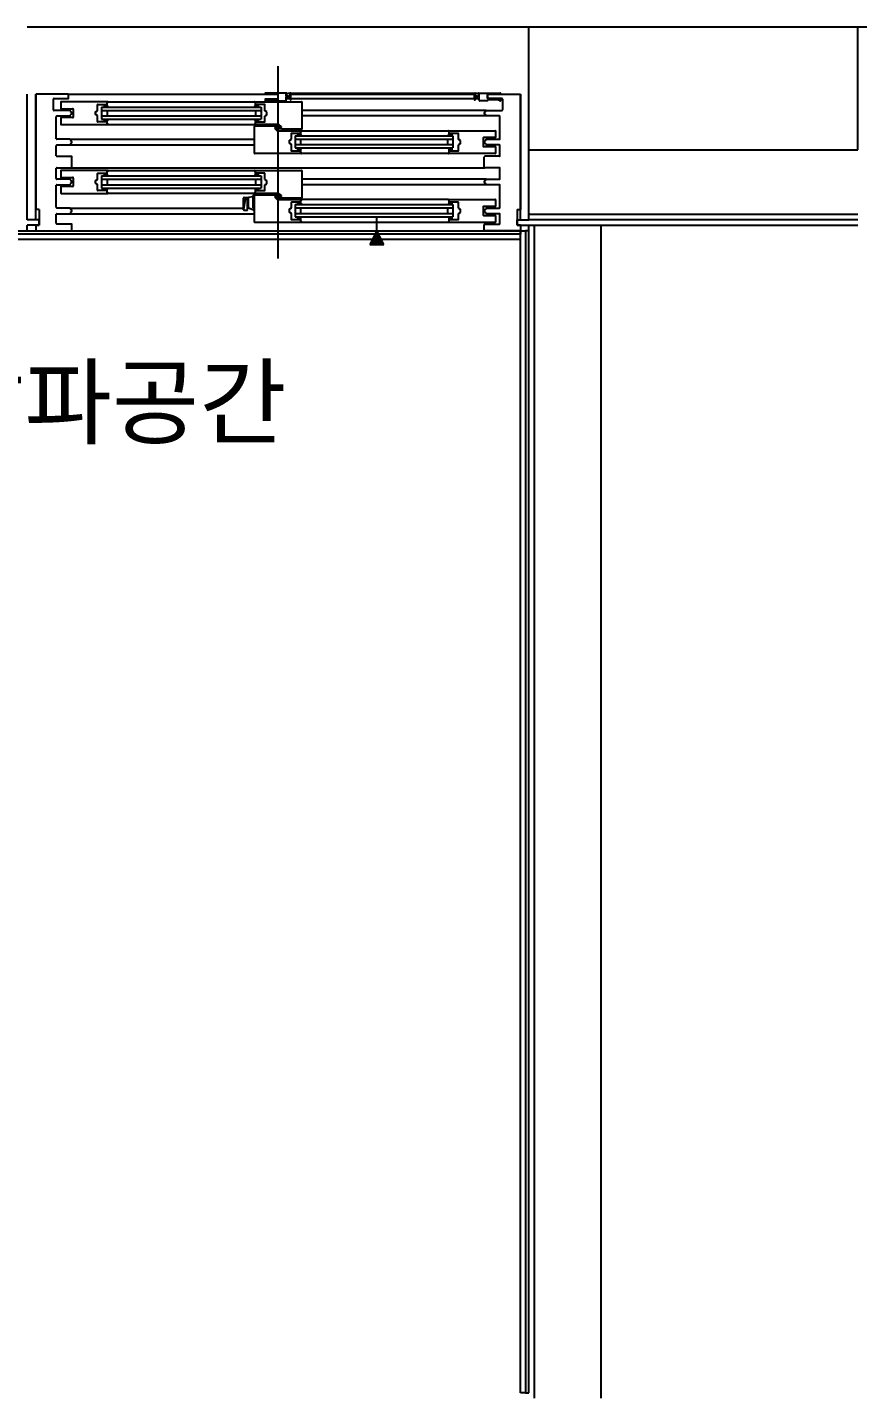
# Model space of a CAD drawing. Header units: millimetres. Extents: x -33000 to 294000, y 0 to 42408.
# Drawn here: x 138288 to 139778, y 21065 to 23515 of the extents above; entities that cross this region are included whole.
import ezdxf
from ezdxf.enums import TextEntityAlignment as Align

# ---------------------------------------------------------------- set-up
doc = ezdxf.new("R2010")
doc.units = ezdxf.units.MM
doc.header["$LTSCALE"] = 50
doc.layers.add('arch', color=8, linetype='Continuous')
doc.layers.add('실명', color=9, linetype='Continuous')
doc.styles.add('FORTELINE', font='malgun.ttf')

msp = doc.modelspace()

# ---------------------------------------------------------------- hatches: boundary and pattern name
at = {"layer": 'arch'}
h = msp.add_hatch(color=256, dxfattribs=at)
h.dxf.hatch_style = 1
h.paths.add_polyline_path([(138902.9, 23124.6), (138927.9, 23124.6), (138915.4, 23149.6)])

# ---------------------------------------------------------------- linework, layer by layer
for p, q in [((139188.3, 23514.6), (138288.3, 23514.6)), ((139778.3, 23514.6), (139188.3, 23514.6)), ((139188.3, 23294.6), (139188.3, 23514.6)), ((141278.3, 23514.6), (139778.3, 23514.6)), ((139778.3, 23294.6), (139778.3, 23514.6)), ((138738.3, 23099.6), (138738.3, 23444.6)), ((138288.3, 23169.1), (138288.3, 23394.6)), ((138303.3, 23169.1), (138303.3, 23394.6)), ((138303.3, 23394.6), (138303.3, 23187.6)), ((138361.3, 23394.6), (138303.3, 23394.6)), ((138335.3, 23366.6), (138335.3, 23385.6)), ((138336.3, 23386.6), (138361.3, 23386.6)), ((138348.3, 23380.6), (138348.3, 23369.1)), ((138432.8, 23381.1), (138348.8, 23381.1)), ((138361.3, 23394.6), (138737.9, 23394.6)), ((138362.3, 23387.6), (138362.3, 23393.6)), ((138414.3, 23365.4), (138414.3, 23375.6)), ((138414.8, 23376.1), (138429.8, 23376.1)), ((138429.3, 23374.6), (138426.3, 23374.6)), ((138426.3, 23374.6), (138426.3, 23373.1)), ((138426.3, 23373.1), (138430.8, 23373.1)), ((138429.8, 23376.1), (138429.8, 23375.1)), ((138431.3, 23373.6), (138431.3, 23380.1)), ((138431.3, 23380.1), (138432.8, 23380.1)), ((138431.3, 23374.2), (138433.9, 23371.6)), ((138432.8, 23381.1), (138696.3, 23381.1)), ((138697.8, 23374.2), (138695.2, 23371.6)), ((138696.3, 23381.1), (138780.3, 23381.1)), ((138697.8, 23380.1), (138696.3, 23380.1)), ((138697.8, 23373.6), (138697.8, 23380.1)), ((138702.8, 23373.1), (138698.3, 23373.1)), ((138714.3, 23376.1), (138699.3, 23376.1)), ((138699.3, 23376.1), (138699.3, 23375.1)), ((138699.8, 23374.6), (138702.8, 23374.6)), ((138702.8, 23374.6), (138702.8, 23373.1)), ((138714.8, 23364.9), (138714.8, 23375.6)), ((138714.9, 23385.1), (138714.9, 23383.1)), ((138753.9, 23396.6), (138715.4, 23396.6)), ((138715.4, 23395.6), (138737.4, 23395.6)), ((138737.4, 23385.6), (138715.4, 23385.6)), ((138715.4, 23382.6), (138717.4, 23382.6)), ((138715.9, 23384.6), (138737.4, 23384.6)), ((138715.9, 23383.4), (138715.9, 23384.6)), ((138717.4, 23383.4), (138715.9, 23383.4)), ((138717.4, 23382.6), (138717.4, 23383.4)), ((138737.9, 23395.1), (138737.9, 23386.1)), ((138737.9, 23384.1), (138737.9, 23383.1)), ((138738.4, 23382.6), (138751.9, 23382.6)), ((138752.9, 23391.1), (138752.9, 23395.6)), ((138752.9, 23395.6), (138753.9, 23395.6)), ((138752.9, 23383.6), (138752.9, 23389.1)), ((138752.9, 23386.6), (138760.4, 23386.6)), ((138759.9, 23390.6), (138753.4, 23390.6)), ((138753.4, 23389.6), (138759.9, 23389.6)), ((138756.8, 23396.6), (139095.3, 23396.6)), ((138760.4, 23396.6), (138759.9, 23396.6)), ((138759.9, 23395.6), (138760.4, 23395.6)), ((138760.4, 23395.6), (138760.4, 23391.1)), ((138760.4, 23389.1), (138760.4, 23385.1)), ((138761.4, 23385.1), (138761.4, 23395.6)), ((138761.4, 23394.6), (139090.8, 23394.6)), ((138761.4, 23386.6), (139090.8, 23386.6)), ((138780.8, 23380.6), (138780.8, 23332.1)), ((139090.8, 23385.1), (139090.8, 23395.6)), ((139091.8, 23396.6), (139092.3, 23396.6)), ((139092.3, 23395.6), (139091.8, 23395.6)), ((139091.8, 23395.6), (139091.8, 23391.1)), ((139091.8, 23389.1), (139091.8, 23385.1)), ((139091.8, 23386.6), (139099.3, 23386.6)), ((139092.3, 23390.6), (139098.8, 23390.6)), ((139098.8, 23389.6), (139092.3, 23389.6)), ((139098.3, 23396.6), (139136.8, 23396.6)), ((139099.3, 23395.6), (139098.3, 23395.6)), ((139099.3, 23391.1), (139099.3, 23395.6)), ((139099.3, 23383.6), (139099.3, 23389.1)), ((139113.8, 23382.6), (139100.3, 23382.6)), ((139114.3, 23395.1), (139114.3, 23386.1)), ((139114.3, 23387.6), (139114.3, 23393.6)), ((139114.3, 23384.1), (139114.3, 23383.1)), ((139136.8, 23395.6), (139114.8, 23395.6)), ((139114.8, 23385.6), (139136.8, 23385.6)), ((139136.3, 23384.6), (139114.8, 23384.6)), ((139115.3, 23394.6), (139173.3, 23394.6)), ((139140.3, 23386.6), (139115.3, 23386.6)), ((139134.8, 23382.6), (139134.8, 23383.4)), ((139134.8, 23383.4), (139136.3, 23383.4)), ((139136.8, 23382.6), (139134.8, 23382.6)), ((139136.3, 23383.4), (139136.3, 23384.6)), ((139137.3, 23385.1), (139137.3, 23383.1)), ((139141.3, 23366.6), (139141.3, 23385.6)), ((139173.3, 23169.1), (139173.3, 23394.6)), ((139173.3, 23394.6), (139173.3, 23187.6)), ((139188.3, 23169.1), (139188.3, 23394.6)), ((138364.8, 23365.6), (138336.3, 23365.6)), ((138340.3, 23314.6), (138340.3, 23354.6)), ((138341.3, 23355.6), (138364.8, 23355.6)), ((138348.3, 23352.1), (138348.3, 23340.6)), ((138348.8, 23368.6), (138369.6, 23368.6)), ((138369.6, 23352.6), (138348.8, 23352.6)), ((138365.3, 23364.5), (138365.3, 23365.1)), ((138365.3, 23356.1), (138365.3, 23356.7)), ((138370.6, 23367.6), (138370.6, 23353.6)), ((138410.8, 23358.4), (138410.8, 23362.8)), ((138411.1, 23363.2), (138414, 23365)), ((138414, 23356.2), (138411.1, 23358)), ((138414.3, 23345.6), (138414.3, 23355.8)), ((138421.3, 23371.6), (138707.8, 23371.6)), ((138421.3, 23371.6), (138421.3, 23349.6)), ((138421.3, 23365.6), (138707.8, 23365.6)), ((138421.3, 23355.6), (138707.8, 23355.6)), ((138421.3, 23349.6), (138707.8, 23349.6)), ((138431.3, 23365.6), (138431.3, 23355.6)), ((138431.3, 23347), (138433.9, 23349.6)), ((138697.8, 23347), (138695.2, 23349.6)), ((138697.8, 23365.6), (138697.8, 23355.6)), ((138707.8, 23371.6), (138707.8, 23349.6)), ((138714.8, 23345.6), (138714.8, 23355.3)), ((138718, 23362.7), (138715.1, 23364.5)), ((138715.1, 23355.7), (138718, 23357.5)), ((138718.3, 23357.9), (138718.3, 23362.3)), ((139111.8, 23365.6), (138780.8, 23365.6)), ((139111.8, 23355.6), (138780.8, 23355.6)), ((139111.3, 23364.5), (139111.3, 23365.1)), ((139111.3, 23356.1), (139111.3, 23356.7)), ((139111.8, 23365.6), (139140.3, 23365.6)), ((139135.3, 23355.6), (139111.8, 23355.6)), ((139136.3, 23314.6), (139136.3, 23354.6)), ((138348.8, 23340.1), (138432.8, 23340.1)), ((138429.8, 23345.1), (138414.8, 23345.1)), ((138430.8, 23348.1), (138426.3, 23348.1)), ((138426.3, 23348.1), (138426.3, 23346.6)), ((138426.3, 23346.6), (138429.3, 23346.6)), ((138429.8, 23346.1), (138429.8, 23345.1)), ((138431.3, 23341.1), (138431.3, 23347.6)), ((138432.8, 23341.1), (138431.3, 23341.1)), ((138432.8, 23340.1), (138696.3, 23340.1)), ((138695.8, 23288.6), (138695.8, 23337.1)), ((138696.3, 23341.1), (138697.8, 23341.1)), ((138739.8, 23340.1), (138696.3, 23340.1)), ((138696.3, 23337.6), (138732.3, 23337.6)), ((138697.8, 23345.6), (138697.8, 23347.6)), ((138698.3, 23345.1), (138697.8, 23345.6)), ((138697.8, 23344.6), (138698.3, 23345.1)), ((138697.8, 23341.1), (138697.8, 23344.6)), ((138698.3, 23348.1), (138702.8, 23348.1)), ((138699.3, 23346.1), (138699.3, 23345.1)), ((138699.3, 23345.1), (138714.3, 23345.1)), ((138702.8, 23346.6), (138699.8, 23346.6)), ((138702.8, 23348.1), (138702.8, 23346.6)), ((138732.3, 23337.6), (138740.9, 23336.7)), ((138740.9, 23335.6), (138732.3, 23334.6)), ((138732.3, 23334.6), (138732.3, 23333.1)), ((138732.3, 23333.1), (138736.7, 23329.1)), ((138735.3, 23333.1), (138735.3, 23333.2)), ((138735.7, 23333.7), (138744.3, 23334.6)), ((138744.3, 23331.6), (138735.7, 23332.6)), ((138736.7, 23329.1), (138780.3, 23329.1)), ((138744.3, 23336.1), (138739.8, 23340.1)), ((138741.3, 23336.2), (138741.3, 23336.1)), ((138744.3, 23334.6), (138744.3, 23336.1)), ((138780.3, 23331.6), (138744.3, 23331.6)), ((138777.3, 23324.1), (138762.3, 23324.1)), ((138777.3, 23323.1), (138777.3, 23324.1)), ((138780.3, 23328.1), (138778.8, 23328.1)), ((138778.8, 23328.1), (138778.8, 23321.6)), ((138780.3, 23329.1), (139043.8, 23329.1)), ((139043.8, 23329.1), (139127.8, 23329.1)), ((139045.3, 23328.1), (139043.8, 23328.1)), ((139045.3, 23321.6), (139045.3, 23328.1)), ((139061.8, 23324.1), (139046.8, 23324.1)), ((139046.8, 23324.1), (139046.8, 23323.1)), ((139128.3, 23328.6), (139128.3, 23317.1)), ((138340.3, 23284.1), (138340.3, 23302.6)), ((138364.8, 23313.6), (138341.3, 23313.6)), ((138341.3, 23303.6), (138364.8, 23303.6)), ((138364.8, 23313.6), (138695.8, 23313.6)), ((138364.8, 23303.6), (138695.8, 23303.6)), ((138365.3, 23312.5), (138365.3, 23313.1)), ((138365.3, 23304.1), (138365.3, 23304.7)), ((138758.3, 23311.3), (138758.3, 23306.9)), ((138761.5, 23313.5), (138758.6, 23311.7)), ((138758.6, 23306.5), (138761.5, 23304.7)), ((138761.8, 23323.6), (138761.8, 23313.9)), ((138761.8, 23304.3), (138761.8, 23293.6)), ((138768.8, 23320.1), (138768.8, 23298.1)), ((138768.8, 23320.1), (139052, 23320.1)), ((138768.8, 23314.1), (139052, 23314.1)), ((138768.8, 23304.1), (139052, 23304.1)), ((138773.8, 23321.1), (138773.8, 23322.6)), ((138773.8, 23322.6), (138776.8, 23322.6)), ((138778.3, 23321.1), (138773.8, 23321.1)), ((138778.8, 23322.7), (138781.4, 23320.1)), ((138778.8, 23314.1), (138778.8, 23304.1)), ((139042, 23314.1), (139042, 23304.1)), ((139045.3, 23322.7), (139042.7, 23320.1)), ((139050.3, 23321.1), (139045.8, 23321.1)), ((139047.3, 23322.6), (139050.3, 23322.6)), ((139050.3, 23322.6), (139050.3, 23321.1)), ((139052, 23320.1), (139052, 23298.1)), ((139062.3, 23313.4), (139062.3, 23323.6)), ((139062.3, 23293.6), (139062.3, 23303.8)), ((139065.5, 23311.2), (139062.6, 23313)), ((139062.6, 23304.2), (139065.5, 23306)), ((139065.8, 23306.4), (139065.8, 23310.8)), ((139106, 23315.6), (139106, 23301.6)), ((139127.8, 23316.6), (139107, 23316.6)), ((139107, 23300.6), (139127.8, 23300.6)), ((139111.3, 23312.5), (139111.3, 23313.1)), ((139111.3, 23304.1), (139111.3, 23304.7)), ((139111.8, 23313.6), (139135.3, 23313.6)), ((139135.3, 23303.6), (139111.8, 23303.6)), ((139128.3, 23300.1), (139128.3, 23288.6)), ((139136.3, 23284.1), (139136.3, 23302.6)), ((138341.3, 23283.1), (138367.3, 23283.1)), ((138368.3, 23263.6), (138368.3, 23282.1)), ((138780.3, 23288.1), (138696.3, 23288.1)), ((138762.3, 23293.1), (138777.3, 23293.1)), ((138768.8, 23298.1), (139052, 23298.1)), ((138773.8, 23294.6), (138773.8, 23296.1)), ((138773.8, 23296.1), (138778.3, 23296.1)), ((138776.8, 23294.6), (138773.8, 23294.6)), ((138777.3, 23293.1), (138777.3, 23294.1)), ((138778.8, 23295.5), (138781.4, 23298.1)), ((138778.8, 23295.6), (138778.8, 23289.1)), ((138778.8, 23289.1), (138780.3, 23289.1)), ((139043.8, 23288.1), (138780.3, 23288.1)), ((139045.3, 23295.5), (139042.7, 23298.1)), ((139043.8, 23289.1), (139045.3, 23289.1)), ((139127.8, 23288.1), (139043.8, 23288.1)), ((139045.3, 23289.1), (139045.3, 23295.6)), ((139045.8, 23296.1), (139050.3, 23296.1)), ((139046.8, 23294.1), (139046.8, 23293.1)), ((139046.8, 23293.1), (139061.8, 23293.1)), ((139050.3, 23294.6), (139047.3, 23294.6)), ((139050.3, 23296.1), (139050.3, 23294.6)), ((139108.3, 23263.6), (139108.3, 23282.1)), ((139135.3, 23283.1), (139109.3, 23283.1)), ((139188.3, 23294.6), (139778.3, 23294.6)), ((138340.3, 23243.1), (138340.3, 23261.6)), ((138341.3, 23262.6), (138367.3, 23262.6)), ((138348.3, 23257.1), (138348.3, 23245.6)), ((138432.8, 23257.6), (138348.8, 23257.6)), ((138367.3, 23262.6), (139109.3, 23262.6)), ((138414.3, 23241.9), (138414.3, 23252.1)), ((138414.8, 23252.6), (138429.8, 23252.6)), ((138429.3, 23251.1), (138426.3, 23251.1)), ((138426.3, 23251.1), (138426.3, 23249.6)), ((138429.8, 23252.6), (138429.8, 23251.6)), ((138431.3, 23250.1), (138431.3, 23256.6)), ((138431.3, 23256.6), (138432.8, 23256.6)), ((138431.3, 23250.7), (138433.9, 23248.1)), ((138432.8, 23257.6), (138696.3, 23257.6)), ((138697.8, 23250.7), (138695.2, 23248.1)), ((138696.3, 23257.6), (138780.3, 23257.6)), ((138697.8, 23256.6), (138696.3, 23256.6)), ((138697.8, 23250.1), (138697.8, 23256.6)), ((138714.3, 23252.6), (138699.3, 23252.6)), ((138699.3, 23252.6), (138699.3, 23251.6)), ((138699.8, 23251.1), (138702.8, 23251.1)), ((138702.8, 23251.1), (138702.8, 23249.6)), ((138714.8, 23241.4), (138714.8, 23252.1)), ((138780.8, 23257.1), (138780.8, 23208.6)), ((139135.3, 23262.6), (139109.3, 23262.6)), ((139136.3, 23243.1), (139136.3, 23261.6)), ((138340.3, 23191.1), (138340.3, 23231.1)), ((138364.8, 23242.1), (138341.3, 23242.1)), ((138341.3, 23232.1), (138364.8, 23232.1)), ((138348.3, 23228.6), (138348.3, 23217.1)), ((138348.8, 23245.1), (138369.6, 23245.1)), ((138369.6, 23229.1), (138348.8, 23229.1)), ((138365.3, 23241), (138365.3, 23241.6)), ((138365.3, 23232.6), (138365.3, 23233.2)), ((138370.6, 23244.1), (138370.6, 23230.1)), ((138410.8, 23234.9), (138410.8, 23239.3)), ((138411.1, 23239.7), (138414, 23241.5)), ((138414, 23232.7), (138411.1, 23234.5)), ((138414.3, 23222.1), (138414.3, 23232.3)), ((138421.3, 23248.1), (138421.3, 23226.1)), ((138421.3, 23248.1), (138707.8, 23248.1)), ((138421.3, 23242.1), (138707.8, 23242.1)), ((138421.3, 23232.1), (138707.8, 23232.1)), ((138421.3, 23226.1), (138707.8, 23226.1)), ((138426.3, 23249.6), (138430.8, 23249.6)), ((138431.3, 23242.1), (138431.3, 23232.1)), ((138431.3, 23223.5), (138433.9, 23226.1)), ((138697.8, 23223.5), (138695.2, 23226.1)), ((138697.8, 23242.1), (138697.8, 23232.1)), ((138702.8, 23249.6), (138698.3, 23249.6)), ((138707.8, 23248.1), (138707.8, 23226.1)), ((138714.8, 23222.1), (138714.8, 23231.8)), ((138718, 23239.2), (138715.1, 23241)), ((138715.1, 23232.2), (138718, 23234)), ((138718.3, 23234.4), (138718.3, 23238.8)), ((139111.8, 23242.1), (138780.8, 23242.1)), ((139111.8, 23232.1), (138780.8, 23232.1)), ((139111.3, 23241), (139111.3, 23241.6)), ((139111.3, 23232.6), (139111.3, 23233.2)), ((139111.8, 23242.1), (139135.3, 23242.1)), ((139135.3, 23232.1), (139111.8, 23232.1)), ((139136.3, 23191.1), (139136.3, 23231.1)), ((138348.8, 23216.6), (138432.8, 23216.6)), ((138429.8, 23221.6), (138414.8, 23221.6)), ((138430.8, 23224.6), (138426.3, 23224.6)), ((138426.3, 23224.6), (138426.3, 23223.1)), ((138426.3, 23223.1), (138429.3, 23223.1)), ((138429.8, 23222.6), (138429.8, 23221.6)), ((138431.3, 23217.6), (138431.3, 23224.1)), ((138432.8, 23217.6), (138431.3, 23217.6)), ((138696.3, 23216.6), (138432.8, 23216.6)), ((138676.4, 23187.2), (138676.4, 23208.3)), ((138679.4, 23205.8), (138676.5, 23187.4)), ((138677.3, 23209.3), (138684.9, 23209.6)), ((138683.6, 23207.3), (138681.3, 23207.3)), ((138683.6, 23207.3), (138683.6, 23209.6)), ((138683.6, 23187.2), (138683.6, 23207.3)), ((138684.9, 23209.6), (138693.2, 23211)), ((138684.9, 23190.1), (138684.9, 23209.6)), ((138695.8, 23213.1), (138693.2, 23213.1)), ((138693.2, 23213.1), (138693.2, 23190.4)), ((138695.8, 23165.1), (138695.8, 23213.6)), ((138696.3, 23217.6), (138697.8, 23217.6)), ((138739.8, 23216.6), (138696.3, 23216.6)), ((138696.3, 23214.1), (138732.3, 23214.1)), ((138697.8, 23217.6), (138697.8, 23224.1)), ((138698.3, 23224.6), (138702.8, 23224.6)), ((138699.3, 23222.6), (138699.3, 23221.6)), ((138699.3, 23221.6), (138714.3, 23221.6)), ((138702.8, 23223.1), (138699.8, 23223.1)), ((138702.8, 23224.6), (138702.8, 23223.1)), ((138732.3, 23214.1), (138740.9, 23213.2)), ((138740.9, 23212.1), (138732.3, 23211.1)), ((138732.3, 23211.1), (138732.3, 23209.6)), ((138732.3, 23209.6), (138736.7, 23205.6)), ((138735.3, 23209.6), (138735.3, 23209.7)), ((138735.7, 23210.2), (138744.3, 23211.1)), ((138744.3, 23208.1), (138735.7, 23209.1)), ((138736.7, 23205.6), (138780.3, 23205.6)), ((138744.3, 23212.6), (138739.8, 23216.6)), ((138741.3, 23212.7), (138741.3, 23212.6)), ((138744.3, 23211.1), (138744.3, 23212.6)), ((138780.3, 23208.1), (138744.3, 23208.1)), ((138780.3, 23204.6), (138778.8, 23204.6)), ((138778.8, 23204.6), (138778.8, 23198.1)), ((139043.8, 23205.6), (138780.3, 23205.6)), ((139043.8, 23205.6), (139127.8, 23205.6)), ((139045.3, 23204.6), (139043.8, 23204.6)), ((139045.3, 23198.1), (139045.3, 23204.6)), ((139128.3, 23205.1), (139128.3, 23193.6)), ((138309.3, 23187.6), (138303.3, 23187.6)), ((138309.3, 23187.6), (138309.3, 23159.6)), ((138340.3, 23162.6), (138340.3, 23179.1)), ((138364.8, 23190.1), (138341.3, 23190.1)), ((138341.3, 23180.1), (138364.8, 23180.1)), ((138364.8, 23190.1), (138676.4, 23190.1)), ((138364.8, 23180.1), (138695.8, 23180.1)), ((138365.3, 23189), (138365.3, 23189.6)), ((138365.3, 23180.6), (138365.3, 23181.2)), ((138677.4, 23186.2), (138682.6, 23186.2)), ((138684.9, 23190.1), (138683.6, 23190.1)), ((138695.8, 23186.1), (138684.9, 23190.1)), ((138693.2, 23190.4), (138695.8, 23190.4)), ((138758.3, 23187.8), (138758.3, 23183.4)), ((138761.5, 23190), (138758.6, 23188.2)), ((138758.6, 23183), (138761.5, 23181.2)), ((138761.8, 23200.1), (138761.8, 23190.4)), ((138761.8, 23180.8), (138761.8, 23170.1)), ((138777.3, 23200.6), (138762.3, 23200.6)), ((138768.8, 23196.6), (138768.8, 23174.6)), ((138768.8, 23196.6), (139052, 23196.6)), ((138768.8, 23190.6), (139052, 23190.6)), ((138768.8, 23180.6), (139052, 23180.6)), ((138773.8, 23197.6), (138773.8, 23199.1)), ((138773.8, 23199.1), (138776.8, 23199.1)), ((138778.3, 23197.6), (138773.8, 23197.6)), ((138777.3, 23199.6), (138777.3, 23200.6)), ((138778.8, 23199.2), (138781.4, 23196.6)), ((138778.8, 23190.6), (138778.8, 23180.6)), ((139042, 23190.6), (139042, 23180.6)), ((139045.3, 23199.2), (139042.7, 23196.6)), ((139050.3, 23197.6), (139045.8, 23197.6)), ((139061.8, 23200.6), (139046.8, 23200.6)), ((139046.8, 23200.6), (139046.8, 23199.6)), ((139047.3, 23199.1), (139050.3, 23199.1)), ((139050.3, 23199.1), (139050.3, 23197.6)), ((139052, 23196.6), (139052, 23174.6)), ((139062.3, 23189.9), (139062.3, 23200.1)), ((139062.3, 23170.1), (139062.3, 23180.3)), ((139065.5, 23187.7), (139062.6, 23189.5)), ((139062.6, 23180.7), (139065.5, 23182.5)), ((139065.8, 23182.9), (139065.8, 23187.3)), ((139106, 23192.1), (139106, 23178.1)), ((139127.8, 23193.1), (139107, 23193.1)), ((139107, 23177.1), (139127.8, 23177.1)), ((139111.3, 23189), (139111.3, 23189.6)), ((139111.3, 23180.6), (139111.3, 23181.2)), ((139111.8, 23190.1), (139135.3, 23190.1)), ((139135.3, 23180.1), (139111.8, 23180.1)), ((139136.3, 23162.6), (139136.3, 23179.1)), ((139167.3, 23187.6), (139173.3, 23187.6)), ((139167.3, 23187.6), (139167.3, 23159.6)), ((139188.3, 23179.6), (139778.3, 23179.6)), ((138309.3, 23169.1), (138288.3, 23169.1)), ((138288.3, 23149.6), (138288.3, 23159.6)), ((138309.3, 23159.6), (138288.3, 23159.6)), ((138303.3, 23159.6), (138309.3, 23159.6)), ((138303.3, 23159.6), (138303.3, 23149.6)), ((138309.3, 23159.6), (138309.3, 23169.1)), ((138367.3, 23161.6), (138341.3, 23161.6)), ((138368.3, 23150.6), (138368.3, 23160.6)), ((138780.3, 23164.6), (138696.3, 23164.6)), ((138762.3, 23169.6), (138777.3, 23169.6)), ((138768.8, 23174.6), (139052, 23174.6)), ((138773.8, 23171.1), (138773.8, 23172.6)), ((138773.8, 23172.6), (138778.3, 23172.6)), ((138776.8, 23171.1), (138773.8, 23171.1)), ((138777.3, 23169.6), (138777.3, 23170.6)), ((138778.8, 23172), (138781.4, 23174.6)), ((138778.8, 23172.1), (138778.8, 23165.6)), ((138778.8, 23165.6), (138780.3, 23165.6)), ((139043.8, 23164.6), (138780.3, 23164.6)), ((138915.4, 23149.6), (138915.4, 23174.6)), ((139045.3, 23172), (139042.7, 23174.6)), ((139043.8, 23165.6), (139045.3, 23165.6)), ((139127.8, 23164.6), (139043.8, 23164.6)), ((139045.3, 23165.6), (139045.3, 23172.1)), ((139045.8, 23172.6), (139050.3, 23172.6)), ((139046.8, 23170.6), (139046.8, 23169.6)), ((139046.8, 23169.6), (139061.8, 23169.6)), ((139050.3, 23171.1), (139047.3, 23171.1)), ((139050.3, 23172.6), (139050.3, 23171.1)), ((139108.3, 23150.6), (139108.3, 23160.6)), ((139109.3, 23161.6), (139135.3, 23161.6)), ((139128.3, 23176.6), (139128.3, 23165.1)), ((139128.3, 23165.6), (139128.3, 23165.1)), ((139167.3, 23169.1), (139188.3, 23169.1)), ((139167.3, 23159.6), (139167.3, 23169.1)), ((139167.3, 23159.6), (139188.3, 23159.6)), ((139173.3, 23159.6), (139167.3, 23159.6)), ((139173.3, 23159.6), (139173.3, 23149.6)), ((139188.3, 23169.6), (139778.3, 23169.6)), ((139188.3, 23159.6), (139778.3, 23159.6)), ((139188.3, 23149.6), (139188.3, 23159.6)), ((139198.3, 21054.6), (139198.3, 23159.6)), ((139318.3, 21054.6), (139318.3, 23159.6)), ((136793.3, 23149.6), (139173.3, 23149.6)), ((139173.3, 23143.6), (136793.3, 23143.6)), ((136793.3, 23134.6), (139173.3, 23134.6)), ((138303.3, 23149.6), (138367.3, 23149.6)), ((138367.3, 23149.6), (139109.3, 23149.6)), ((138915.4, 23149.6), (138902.9, 23124.6)), ((138927.9, 23124.6), (138915.4, 23149.6)), ((139173.3, 23149.6), (139109.3, 23149.6)), ((139173.3, 21064.6), (139173.3, 23149.6)), ((139173.3, 23149.6), (139182.3, 23149.6)), ((139173.3, 23149.6), (139173.3, 23143.6)), ((139173.3, 23134.6), (139173.3, 23143.6)), ((139188.3, 23149.6), (139182.3, 23149.6)), ((139182.3, 23149.6), (139182.3, 21064.6)), ((139188.3, 21064.6), (139188.3, 23149.6)), ((138902.9, 23124.6), (138927.9, 23124.6)), ((139182.3, 21064.6), (139173.3, 21064.6)), ((139182.3, 21064.6), (139188.3, 21064.6))]:
    msp.add_line(p, q, dxfattribs=at)
for centre in [(138756.8, 23393.6), (139095.3, 23393.6)]:
    msp.add_circle(centre, 3, dxfattribs=at)
for centre, radius, start, end in [((138336.3, 23385.6), 1, 90, 180), ((138348.8, 23380.6), 0.5, 90, 180), ((138361.3, 23393.6), 1, 0, 90), ((138361.3, 23387.6), 1, 270, 0), ((138414.8, 23375.6), 0.5, 90, 180), ((138429.3, 23375.1), 0.5, 270, 0), ((138430.8, 23373.6), 0.5, 270, 0), ((138432.8, 23380.6), 0.5, 270, 90), ((138696.3, 23380.6), 0.5, 90, 270), ((138698.3, 23373.6), 0.5, 180, 270), ((138699.8, 23375.1), 0.5, 180, 270), ((138714.3, 23375.6), 0.5, 0, 90), ((138715.4, 23396.1), 0.5, 90, 270), ((138715.4, 23385.1), 0.5, 90, 180), ((138715.4, 23383.1), 0.5, 180, 270), ((138737.4, 23395.1), 0.5, 0, 90), ((138737.4, 23386.1), 0.5, 270, 0), ((138737.4, 23384.1), 0.5, 0, 90), ((138738.4, 23383.1), 0.5, 180, 270), ((138751.9, 23383.6), 1, 270, 0), ((138753.4, 23391.1), 0.5, 180, 270), ((138753.4, 23389.1), 0.5, 90, 180), ((138753.9, 23396.1), 0.5, 270, 90), ((138759.9, 23396.1), 0.5, 90, 270), ((138759.9, 23391.1), 0.5, 270, 0), ((138759.9, 23389.1), 0.5, 0, 90), ((138760.4, 23395.6), 1, 0, 90), ((138760.9, 23385.1), 0.5, 180, 0), ((138780.3, 23380.6), 0.5, 0, 90), ((139091.8, 23395.6), 1, 90, 180), ((139091.3, 23385.1), 0.5, 180, 0), ((139092.3, 23391.1), 0.5, 180, 270), ((139092.3, 23389.1), 0.5, 90, 180), ((139092.3, 23396.1), 0.5, 270, 90), ((139098.3, 23396.1), 0.5, 90, 270), ((139098.8, 23391.1), 0.5, 270, 0), ((139098.8, 23389.1), 0.5, 0, 90), ((139100.3, 23383.6), 1, 180, 270), ((139113.8, 23383.1), 0.5, 270, 0), ((139114.8, 23395.1), 0.5, 90, 180), ((139115.3, 23393.6), 1, 90, 180), ((139115.3, 23387.6), 1, 180, 270), ((139114.8, 23386.1), 0.5, 180, 270), ((139114.8, 23384.1), 0.5, 90, 180), ((139136.8, 23396.1), 0.5, 270, 90), ((139136.8, 23385.1), 0.5, 0, 90), ((139136.8, 23383.1), 0.5, 270, 0), ((139140.3, 23385.6), 1, 0, 90), ((138336.3, 23366.6), 1, 180, 270), ((138341.3, 23354.6), 1, 90, 180), ((138348.8, 23369.1), 0.5, 180, 270), ((138348.8, 23352.1), 0.5, 90, 180), ((138364.8, 23365.1), 0.5, 0, 90), ((138364.8, 23356.1), 0.5, 270, 0), ((138366.3, 23364.5), 1, 180, 255.5225), ((138366.3, 23356.7), 1, 104.4775, 180), ((138365.3, 23360.6), 3, 284.4775, 75.5225), ((138369.6, 23367.6), 1, 0, 90), ((138369.6, 23353.6), 1, 270, 0), ((138411.3, 23362.8), 0.5, 119.7449, 180), ((138411.3, 23358.4), 0.5, 180, 240.2551), ((138413.8, 23365.4), 0.5, 299.7449, 360), ((138413.8, 23355.8), 0.5, 0, 60.2551), ((138715.3, 23364.9), 0.5, 180, 240.2551), ((138715.3, 23355.3), 0.5, 119.7449, 180), ((138717.8, 23362.3), 0.5, 0, 60.2551), ((138717.8, 23357.9), 0.5, 299.7449, 360), ((139111.3, 23360.6), 3, 104.4775, 255.5225), ((139110.3, 23364.5), 1, 284.4775, 0), ((139110.3, 23356.7), 1, 0, 75.5225), ((139111.8, 23365.1), 0.5, 90, 180), ((139111.8, 23356.1), 0.5, 180, 270), ((139135.3, 23354.6), 1, 0, 90), ((139140.3, 23366.6), 1, 270, 0), ((138348.8, 23340.6), 0.5, 180, 270), ((138414.8, 23345.6), 0.5, 180, 270), ((138429.3, 23346.1), 0.5, 0, 90), ((138430.8, 23347.6), 0.5, 0, 90), ((138432.8, 23340.6), 0.5, 360, 90), ((138432.8, 23340.6), 0.5, 270, 0), ((138696.3, 23340.6), 0.5, 90, 180), ((138696.3, 23340.6), 0.5, 180, 270), ((138696.3, 23337.1), 0.5, 90, 180), ((138698.3, 23347.6), 0.5, 90, 180), ((138699.8, 23346.1), 0.5, 90, 180), ((138714.3, 23345.6), 0.5, 270, 0), ((138735.8, 23333.2), 0.5, 96.3464, 180), ((138735.8, 23333.1), 0.5, 180, 263.666), ((138740.8, 23336.2), 0.5, 0, 83.666), ((138740.8, 23336.1), 0.5, 276.3464, 0), ((138762.3, 23323.6), 0.5, 90, 180), ((138780.3, 23332.1), 0.5, 270, 0), ((138780.3, 23328.6), 0.5, 270, 90), ((139043.8, 23328.6), 0.5, 90, 270), ((139061.8, 23323.6), 0.5, 0, 90), ((139127.8, 23328.6), 0.5, 0, 90), ((138341.3, 23314.6), 1, 180, 270), ((138341.3, 23302.6), 1, 90, 180), ((138364.8, 23313.1), 0.5, 0, 90.0003), ((138364.8, 23304.1), 0.5, 270, 0), ((138366.3, 23312.5), 1, 180, 255.5225), ((138366.3, 23304.7), 1, 104.4775, 180), ((138365.3, 23308.6), 3, 284.4775, 75.5225), ((138758.8, 23311.3), 0.5, 119.7449, 180), ((138758.8, 23306.9), 0.5, 180, 240.2551), ((138761.3, 23313.9), 0.5, 299.7449, 0), ((138761.3, 23304.3), 0.5, 360, 60.2551), ((138776.8, 23323.1), 0.5, 270, 0), ((138778.3, 23321.6), 0.5, 270, 0), ((139045.8, 23321.6), 0.5, 180, 270), ((139047.3, 23323.1), 0.5, 180, 270), ((139062.8, 23313.4), 0.5, 180, 240.2551), ((139062.8, 23303.8), 0.5, 119.7449, 180), ((139065.3, 23310.8), 0.5, 0, 60.2551), ((139065.3, 23306.4), 0.5, 299.7449, 360), ((139107, 23315.6), 1, 90, 180), ((139107, 23301.6), 1, 180, 270), ((139111.3, 23308.6), 3, 104.4775, 255.5225), ((139110.3, 23312.5), 1, 284.4775, 0), ((139110.3, 23304.7), 1, 0, 75.5225), ((139111.8, 23313.1), 0.5, 89.9997, 180), ((139111.8, 23304.1), 0.5, 180, 270), ((139127.8, 23317.1), 0.5, 270, 0), ((139127.8, 23300.1), 0.5, 0, 90), ((139135.3, 23314.6), 1, 270, 0), ((139135.3, 23302.6), 1, 0, 90), ((138341.3, 23284.1), 1, 180, 270), ((138367.3, 23282.1), 1, 0, 90), ((138696.3, 23288.6), 0.5, 180, 270), ((138762.3, 23293.6), 0.5, 180, 270), ((138776.8, 23294.1), 0.5, 0, 90), ((138778.3, 23295.6), 0.5, 0, 90), ((138780.3, 23288.6), 0.5, 270, 90), ((139043.8, 23288.6), 0.5, 90, 180), ((139043.8, 23288.6), 0.5, 180, 270), ((139045.8, 23295.6), 0.5, 90, 180), ((139047.3, 23294.1), 0.5, 90, 180), ((139061.8, 23293.6), 0.5, 270, 0), ((139109.3, 23282.1), 1, 90, 180), ((139127.8, 23288.6), 0.5, 270, 0), ((139135.3, 23284.1), 1, 270, 0), ((138341.3, 23261.6), 1, 90, 180), ((138348.8, 23257.1), 0.5, 90, 180), ((138367.3, 23263.6), 1, 270, 0), ((138414.8, 23252.1), 0.5, 90, 180), ((138429.3, 23251.6), 0.5, 270, 0), ((138432.8, 23257.1), 0.5, 270, 90), ((138696.3, 23257.1), 0.5, 90, 270), ((138699.8, 23251.6), 0.5, 180, 270), ((138714.3, 23252.1), 0.5, 0, 90), ((138780.3, 23257.1), 0.5, 0, 90), ((139109.3, 23263.6), 1, 180, 270), ((139135.3, 23261.6), 1, 0, 90), ((138341.3, 23243.1), 1, 180, 270), ((138341.3, 23231.1), 1, 90, 180), ((138348.8, 23245.6), 0.5, 180, 270), ((138348.8, 23228.6), 0.5, 90, 180), ((138364.8, 23241.6), 0.5, 0, 90), ((138364.8, 23232.6), 0.5, 270, 0), ((138366.3, 23241), 1, 180, 255.5225), ((138366.3, 23233.2), 1, 104.4775, 180), ((138365.3, 23237.1), 3, 284.4775, 75.5225), ((138369.6, 23244.1), 1, 0, 90), ((138369.6, 23230.1), 1, 270, 0), ((138411.3, 23239.3), 0.5, 119.7449, 180), ((138411.3, 23234.9), 0.5, 180, 240.2551), ((138413.8, 23241.9), 0.5, 299.7449, 360), ((138413.8, 23232.3), 0.5, 0, 60.2551), ((138430.8, 23250.1), 0.5, 270, 0), ((138698.3, 23250.1), 0.5, 180, 270), ((138715.3, 23241.4), 0.5, 180, 240.2551), ((138715.3, 23231.8), 0.5, 119.7449, 180), ((138717.8, 23238.8), 0.5, 0, 60.2551), ((138717.8, 23234.4), 0.5, 299.7449, 360), ((139111.3, 23237.1), 3, 104.4775, 255.5225), ((139110.3, 23241), 1, 284.4775, 0), ((139110.3, 23233.2), 1, 0, 75.5225), ((139111.8, 23241.6), 0.5, 90, 180), ((139111.8, 23232.6), 0.5, 180, 270), ((139135.3, 23243.1), 1, 270, 0), ((139135.3, 23231.1), 1, 0, 90), ((138348.8, 23217.1), 0.5, 180, 270), ((138414.8, 23222.1), 0.5, 180, 270), ((138429.3, 23222.6), 0.5, 0, 90), ((138430.8, 23224.1), 0.5, 0, 90), ((138432.8, 23217.1), 0.5, 360, 90), ((138432.8, 23217.1), 0.5, 270, 0), ((138677.4, 23208.3), 1, 92.2775, 180), ((138681.3, 23205.4), 1.88, 90, 168.8801), ((138696.3, 23217.1), 0.5, 90, 180), ((138696.3, 23217.1), 0.5, 180, 270), ((138696.3, 23213.6), 0.5, 90, 180), ((138698.3, 23224.1), 0.5, 90, 180), ((138699.8, 23222.6), 0.5, 90, 180), ((138714.3, 23222.1), 0.5, 270, 0), ((138735.8, 23209.7), 0.5, 96.3464, 180), ((138735.8, 23209.6), 0.5, 180, 263.666), ((138740.8, 23212.7), 0.5, 0, 83.666), ((138740.8, 23212.6), 0.5, 276.3464, 0), ((138780.3, 23208.6), 0.5, 270, 0), ((138780.3, 23205.1), 0.5, 270, 90), ((139043.8, 23205.1), 0.5, 90, 270), ((139127.8, 23205.1), 0.5, 0, 90), ((138341.3, 23191.1), 1, 180, 270), ((138341.3, 23179.1), 1, 90, 180), ((138364.8, 23189.6), 0.5, 0, 90), ((138364.8, 23180.6), 0.5, 270, 0), ((138366.3, 23189), 1, 180, 255.5225), ((138366.3, 23181.2), 1, 104.4775, 180), ((138365.3, 23185.1), 3, 284.4775, 75.5225), ((138677.4, 23187.2), 1, 180, 270), ((138677.5, 23187.2), 1, 171.0635, 270), ((138682.6, 23187.2), 1, 270, 0.0858), ((138758.8, 23187.8), 0.5, 119.7449, 180), ((138758.8, 23183.4), 0.5, 180, 240.2551), ((138761.3, 23190.4), 0.5, 299.7449, 0), ((138761.3, 23180.8), 0.5, 360, 60.2551), ((138762.3, 23200.1), 0.5, 90, 180), ((138776.8, 23199.6), 0.5, 270, 0), ((138778.3, 23198.1), 0.5, 270, 0), ((139045.8, 23198.1), 0.5, 180, 270), ((139047.3, 23199.6), 0.5, 180, 270), ((139061.8, 23200.1), 0.5, 0, 90), ((139062.8, 23189.9), 0.5, 180, 240.2551), ((139062.8, 23180.3), 0.5, 119.7449, 180), ((139065.3, 23187.3), 0.5, 0, 60.2551), ((139065.3, 23182.9), 0.5, 299.7449, 360), ((139107, 23192.1), 1, 90, 180), ((139107, 23178.1), 1, 180, 270), ((139111.3, 23185.1), 3, 104.4775, 255.5225), ((139110.3, 23189), 1, 284.4775, 0), ((139110.3, 23181.2), 1, 0, 75.5225), ((139111.8, 23189.6), 0.5, 90, 180), ((139111.8, 23180.6), 0.5, 180, 270), ((139127.8, 23193.6), 0.5, 270, 0), ((139127.8, 23176.6), 0.5, 0, 90), ((139135.3, 23191.1), 1, 270, 0), ((139135.3, 23179.1), 1, 0, 90), ((138341.3, 23162.6), 1, 180, 270), ((138367.3, 23160.6), 1, 0, 90), ((138696.3, 23165.1), 0.5, 180, 270), ((138762.3, 23170.1), 0.5, 180, 270), ((138776.8, 23170.6), 0.5, 0, 90), ((138778.3, 23172.1), 0.5, 0, 90), ((138780.3, 23165.1), 0.5, 270, 90), ((139043.8, 23165.1), 0.5, 90, 180), ((139043.8, 23165.1), 0.5, 180, 270), ((139045.8, 23172.1), 0.5, 90, 180), ((139047.3, 23170.6), 0.5, 90, 180), ((139061.8, 23170.1), 0.5, 270, 0), ((139109.3, 23160.6), 1, 90, 180), ((139127.8, 23165.1), 0.5, 270, 0), ((139135.3, 23162.6), 1, 270, 0), ((138367.3, 23150.6), 1, 270, 0), ((139109.3, 23150.6), 1, 180, 270)]:
    msp.add_arc(centre, radius, start, end, dxfattribs=at)

# ---------------------------------------------------------------- texts
at = {"layer": '실명', "linetype": 'ByBlock', "style": 'FORTELINE'}
msp.add_text('알파공간', height=125, dxfattribs=at).set_placement((138439.9, 22842.3), align=Align.MIDDLE_CENTER)

doc.saveas('drawing.dxf')
